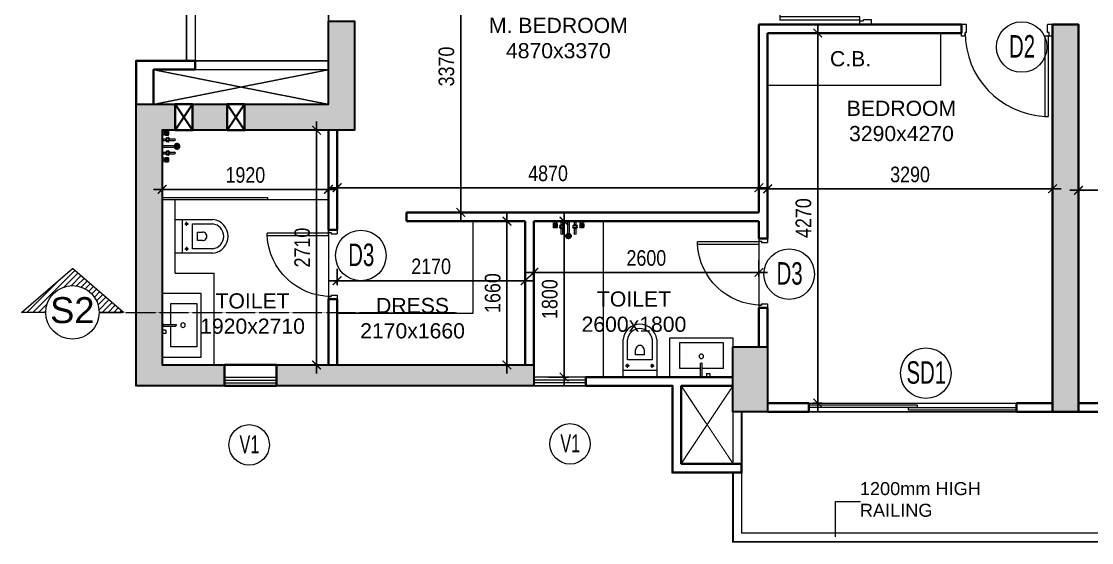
# Model space of a CAD drawing. Header units: millimetres. Extents: x 3650 to 49311, y 3096 to 28325.
# Drawn here: x 3650 to 16007, y 5101 to 11117 of the extents above; entities that cross this region are included whole.
import ezdxf
from ezdxf.enums import TextEntityAlignment as Align

# ---------------------------------------------------------------- set-up
doc = ezdxf.new("R2010")
doc.units = ezdxf.units.MM
doc.linetypes.add('DASHDOT', pattern=[1, 0.5, -0.25, 0, -0.25])
doc.linetypes.add('HIDDEN', pattern=[0.375, 0.25, -0.125])
for name, color, linetype, lineweight in [('13SC1', 7, 'Continuous', 15), ('25GR1', 7, 'Continuous', 15), ('DIM', 23, 'Continuous', 25), ('DOOR', 36, 'Continuous', 15), ('ELE', 36, 'Continuous', 20), ('FAR', 50, 'Continuous', 35), ('FIXTURE', 8, 'Continuous', 9), ('FURNITURE', 251, 'Continuous', 9), ('GPMTAG', 7, 'Continuous', 15), ('HATCH', 8, 'Continuous', 13), ('Railing', 34, 'Continuous', 20), ('S-COLUMN HATCH', 254, 'Continuous', 13), ('S-TYPICAL COLUMN', 240, 'Continuous', 30), ('SECTION LINE', 7, 'DASHDOT', 35), ('TEXT', 7, 'Continuous', 20), ('WALL', 40, 'Continuous', 35), ('WIN', 142, 'Continuous', 20)]:
    doc.layers.add(name, color=color, linetype=linetype, lineweight=lineweight)
doc.styles.add('arial', font='arial.ttf', dxfattribs={"width": 0.75})
doc.styles.add('ARIAL-NARROW', font='')
doc.styles.get("Standard").update_dxf_attribs({"font": 'arial.ttf'})
doc.styles.add('STYOTY', font='ROMANS.shx', dxfattribs={"width": 0.65, "height": 200})
doc.styles.get('ARIAL-NARROW').set_extended_font_data('Arial Narrow')
doc.dimstyles.new('MM 75', dxfattribs={"dimscale": 100, "dimtxt": 1.8, "dimasz": 1, "dimexe": 0.5, "dimexo": 0.5, "dimgap": 0.75, "dimtad": 1, "dimdec": 4, "dimdsep": 46, "dimtxsty": 'ARIAL-NARROW', "dimblk": 'ARCHTICK', "dimcen": -3, "dimdle": 1, "dimadec": 0, "dimazin": 0, "dimtfac": 1, "dimtdec": 4, "dimtofl": 0, "dimtmove": 1, "dimatfit": 3, "dimfxl": 1, "dimtolj": 1, "dimtzin": 0, "dimlwd": -1, "dimlwe": -1, "dimarcsym": 0})
doc.dimstyles.new('SUB- DIM 2', dxfattribs={"dimscale": 200, "dimtxt": 2, "dimasz": 1, "dimexe": 1, "dimexo": 1, "dimgap": 0.5, "dimtad": 1, "dimdec": 4, "dimrnd": 5, "dimdsep": 46, "dimtxsty": 'arial', "dimblk": 'ARCHTICK', "dimcen": -1.5, "dimdle": 1, "dimadec": 0, "dimazin": 0, "dimtfac": 1, "dimtdec": 4, "dimtofl": 0, "dimtmove": 1, "dimatfit": 3, "dimldrblk": 'DOTSMALL', "dimfxl": 1, "dimtolj": 1, "dimtzin": 0, "dimlwd": 13, "dimlwe": 13, "dimarcsym": 0})

# ---------------------------------------------------------------- blocks, each defined once
blk = doc.blocks.new('G$C249D5FE5')
at = {"layer": 'S-COLUMN HATCH'}
h = blk.add_hatch(color=256, dxfattribs=at)
h.dxf.hatch_style = 1
h.paths.add_polyline_path([(4615, 695), (4615, 455), (25, 455), (25, 3705), (2245, 3705), (2245, 4665), (2545, 4665), (2545, 3405), (325, 3405), (325, 695)])
h.paths.add_polyline_path([(1045, 695), (1645, 695), (1645, 455), (1045, 455)], flags=16)
h.paths.add_polyline_path([(1075, 3705), (1275, 3705), (1275, 3405), (1075, 3405)], flags=16)
h.paths.add_polyline_path([(475, 3705), (675, 3705), (675, 3405), (475, 3405)], flags=16)
h = blk.add_hatch(color=256, dxfattribs=at)
h.dxf.hatch_style = 1
h.paths.add_polyline_path([(10605, 4625), (10905, 4625), (10905, 155), (10605, 155)])
h = blk.add_hatch(color=256, dxfattribs=at)
h.dxf.hatch_style = 1
h.paths.add_polyline_path([(7315, 905), (6915, 905), (6915, 155), (7315, 155)])
at = {"layer": 'FAR'}
for p, q in [((475, 3405, 0), (675, 3705, 0)), ((475, 3705, 0), (675, 3405, 0)), ((1075, 3405, 0), (1275, 3705, 0)), ((1075, 3705, 0), (1275, 3405, 0))]:
    blk.add_line(p, q, dxfattribs=at)
at = {"layer": 'FAR', "elevation": 0}
for points in [[(475, 3705), (675, 3705), (675, 3405), (475, 3405)], [(1075, 3705), (1275, 3705), (1275, 3405), (1075, 3405)]]:
    blk.add_lwpolyline(points, close=True, dxfattribs=at)
at = {"layer": 'FAR'}
blk.add_lwpolyline([(1045, 695), (1645, 695), (1645, 455), (1045, 455)], close=True, dxfattribs=at)
at = {"layer": 'S-TYPICAL COLUMN', "ltscale": 500}
for p, q in [((1045, 455), (1045, 695)), ((1645, 455), (1645, 695))]:
    blk.add_line(p, q, dxfattribs=at)
at = {"layer": 'S-TYPICAL COLUMN', "ltscale": 500, "elevation": 0}
for points in [[(4615, 695), (4615, 455), (25, 455), (25, 3705), (2245, 3705), (2245, 4665), (2545, 4665), (2545, 3405), (325, 3405), (325, 695)], [(10605, 4625), (10905, 4625), (10905, 155), (10605, 155)], [(10605, 4625), (10905, 4625), (10905, 155), (10605, 155)], [(10905, 4625), (10605, 4625), (10605, 155), (10905, 155)], [(6915, 905), (7315, 905), (7315, 155), (6915, 155)]]:
    blk.add_lwpolyline(points, close=True, dxfattribs=at)
blk = doc.blocks.new('G$C9D36F7FA')
at = {"lineweight": 5}
h = blk.add_hatch(dxfattribs=at)
h.set_pattern_fill('ANSI31', color=256, scale=500, angle=360)
h.set_pattern_definition([(45, (-4917609.586, 768809.96), (-44.1941738, 44.1941738), [])])
h.paths.add_polyline_path([(-408, 0, -1), (408, 0), (779, 0), (0, 670), (-779, 0)])
at = {"linetype": 'Continuous', "lineweight": 15}
for p, q in [((-779, 0), (0, 670)), ((779, 0), (0, 670)), ((-408, 0), (-779, 0))]:
    blk.add_line(p, q, dxfattribs=at)
at = {"linetype": 'DASHDOT', "lineweight": 15}
blk.add_line((408, 0), (5870, 0), dxfattribs=at)
at = {"linetype": 'Continuous', "lineweight": 15}
blk.add_circle((0, 0), 408, dxfattribs=at)
at = {"layer": 'SECTION LINE', "linetype": 'Continuous', "lineweight": 15}
blk.add_line((779, 0), (408, 0), dxfattribs=at)
blk = doc.blocks.new('G$C005EB345')
at = {"layer": 'SECTION LINE', "linetype": 'Continuous', "lineweight": 15, "xscale": 0.7562500000000001, "yscale": 0.7562500000000001, "zscale": 0.7562500000000001}
blk.add_blockref('G$C9D36F7FA', (-45359, 8273, 0), dxfattribs=at)
at = {"layer": 'SECTION LINE', "linetype": 'Continuous', "lineweight": 15, "insert": (-45361, 8449, -18), "char_height": 300, "width": 125, "attachment_point": 2}
blk.add_mtext('\\pxqc;S2', dxfattribs=at)
blk = doc.blocks.new('otyd')
at = {"layer": '13SC1', "color": 7}
blk.add_circle((0, 0), 250, dxfattribs=at)
at = {"layer": '25GR1', "color": 1, "true_color": 0xf00000, "style": 'STYOTY', "width": 0.65, "flags": 1}
for tag, p in [('01', (0, -94)), ('02', (3, -588))]:
    blk.add_attdef(tag, text='', height=200, dxfattribs=at).set_placement(p, align=Align.CENTER)
blk = doc.blocks.new('A$C244377D7')
at = {"layer": 'FIXTURE', "lineweight": 0}
h = blk.add_hatch(dxfattribs=at)
h.set_pattern_fill('DOTS', color=251, scale=100, style=0)
h.set_pattern_definition([(0, (-131374.4174, 61418.3955), (3.125, 6.25), [0, -6.25])])
h.paths.add_polyline_path([(5, 185, 1), (59, 185, 1)])
at = {"layer": 'FIXTURE'}
for p, q in [((124, 272), (61, 272)), ((124, 252), (61, 252)), ((137, 361), (131, 361)), ((131, 316), (131, 361)), ((137, 316), (131, 316)), ((172, 363), (137, 363)), ((137, 315), (137, 363)), ((172, 315), (137, 315)), ((192, 272), (157, 272)), ((192, 252), (157, 252)), ((172, 315), (172, 363)), ((179, 361), (172, 361)), ((179, 316), (172, 316)), ((179, 316), (179, 361)), ((193, 351), (179, 351)), ((193, 326), (179, 326)), ((199, 275), (192, 275)), ((192, 249), (192, 275)), ((198, 268), (192, 268)), ((198, 256), (192, 256)), ((199, 249), (192, 249)), ((198, 371), (204, 371)), ((198, 307), (198, 371)), ((198, 307), (204, 307)), ((201, 288), (204, 288)), ((201, 236), (201, 288)), ((204, 307), (204, 371)), ((204, 236), (204, 288)), ((192, 195), (62, 195)), ((192, 176), (62, 176)), ((192, 195), (192, 198)), ((199, 198), (192, 198)), ((192, 173), (192, 176)), ((199, 173), (192, 173)), ((201, 236), (204, 236)), ((201, 211), (204, 211)), ((201, 160), (204, 160)), ((201, 83), (201, 134)), ((204, 134), (201, 134)), ((204, 160), (204, 211)), ((204, 83), (204, 134)), ((124, 118), (61, 118)), ((124, 99), (61, 99)), ((137, 54), (131, 54)), ((131, 10), (131, 54)), ((137, 10), (131, 10)), ((137, 8), (137, 56)), ((172, 56), (137, 56)), ((172, 8), (137, 8)), ((192, 118), (157, 118)), ((192, 99), (157, 99)), ((172, 8), (172, 56)), ((179, 54), (172, 54)), ((179, 10), (172, 10)), ((179, 10), (179, 54)), ((193, 45), (179, 45)), ((193, 19), (179, 19)), ((199, 121), (192, 121)), ((192, 96), (192, 121)), ((198, 115), (192, 115)), ((198, 102), (192, 102)), ((199, 96), (192, 96)), ((198, 64), (204, 64)), ((198, 0), (198, 64)), ((198, 0), (204, 0)), ((204, 83), (201, 83)), ((204, 64), (204, 0))]:
    blk.add_line(p, q, dxfattribs=at)
at = {"layer": 'FIXTURE', "color": 251, "lineweight": 0}
for p, q in [((137, 357), (172, 357)), ((137, 345), (172, 345)), ((137, 332), (172, 332)), ((137, 321), (172, 321)), ((137, 50), (172, 50)), ((137, 38), (172, 38)), ((137, 26), (172, 26)), ((137, 14), (172, 14))]:
    blk.add_line(p, q, dxfattribs=at)
at = {"layer": 'FIXTURE'}
for centre in [(141, 262), (141, 109)]:
    blk.add_circle(centre, 12.8, dxfattribs=at)
at = {"layer": 'FIXTURE', "color": 251, "lineweight": 0}
blk.add_circle((32, 185), 26.9, dxfattribs=at)
at = {"layer": 'FIXTURE'}
for centre, radius, start, end in [((61, 262), 9.58, 90, 270), ((141, 262), 25.6, 168.1949, 191.8051), ((117, 267), 1.6, 80.4873, 168.1949), ((117, 257), 1.6, 191.8051, 279.5127), ((118, 275), 6.39, 260.4873, 39.5127), ((118, 249), 6.39, 320.4873, 99.5127), ((125, 280), 1.6, 131.8051, 219.5127), ((141, 262), 25.6, 108.1949, 131.8051), ((208, 339), 79.9, 163.7398, 196.2602), ((133, 285), 1.6, 20.4873, 108.1949), ((141, 288), 6.39, 200.4873, 339.5127), ((148, 285), 1.6, 71.8051, 159.5127), ((141, 262), 25.6, 48.1949, 71.8051), ((163, 275), 6.39, 140.4873, 279.5127), ((163, 249), 6.39, 80.4873, 219.5127), ((157, 280), 1.6, 320.4873, 48.1949), ((164, 267), 1.6, 11.8051, 99.5127), ((164, 257), 1.6, 260.4873, 348.1949), ((141, 262), 25.6, 348.1949, 11.8051), ((275, 339), 83.1, 157.3801, 202.6199), ((302, 262), 104, 165.75, 194.25), ((32, 185), 31.9, 17.4576, 342.5424), ((118, 121), 6.39, 260.4873, 39.5127), ((125, 244), 1.6, 140.4873, 228.1949), ((125, 126), 1.6, 131.8051, 219.5127), ((141, 262), 25.6, 228.1949, 251.8051), ((141, 109), 25.6, 108.1949, 131.8051), ((133, 239), 1.6, 251.8051, 339.5127), ((133, 131), 1.6, 20.4873, 108.1949), ((141, 236), 6.39, 20.4873, 159.5127), ((141, 134), 6.39, 200.4873, 339.5127), ((148, 239), 1.6, 200.4873, 288.1949), ((148, 131), 1.6, 71.8051, 159.5127), ((141, 262), 25.6, 288.1949, 311.8051), ((141, 109), 25.6, 48.1949, 71.8051), ((163, 121), 6.39, 140.4873, 279.5127), ((157, 244), 1.6, 311.8051, 39.5127), ((157, 126), 1.6, 320.4873, 48.1949), ((302, 109), 104, 165.75, 194.25), ((302, 185), 104, 165.75, 172.9303), ((302, 185), 104, 187.0697, 194.25), ((61, 109), 9.58, 90, 270), ((141, 109), 25.6, 168.1949, 191.8051), ((117, 114), 1.6, 80.4873, 168.1949), ((117, 104), 1.6, 191.8051, 279.5127), ((118, 96), 6.39, 320.4873, 99.5127), ((125, 91), 1.6, 140.4873, 228.1949), ((141, 109), 25.6, 228.1949, 251.8051), ((208, 32), 79.9, 163.7398, 196.2602), ((133, 86), 1.6, 251.8051, 339.5127), ((141, 83), 6.39, 20.4873, 159.5127), ((148, 86), 1.6, 200.4873, 288.1949), ((141, 109), 25.6, 288.1949, 311.8051), ((163, 96), 6.39, 80.4873, 219.5127), ((157, 91), 1.6, 311.8051, 39.5127), ((164, 114), 1.6, 11.8051, 99.5127), ((164, 104), 1.6, 260.4873, 348.1949), ((141, 109), 25.6, 348.1949, 11.8051), ((275, 32), 83.1, 157.3801, 202.6199)]:
    blk.add_arc(centre, radius, start, end, dxfattribs=at)
blk = doc.blocks.new('A$C16165736')
at = {"ltscale": 0.1}
for p, q in [((5, 463), (0, 463)), ((5, 427), (0, 427)), ((0, 385), (6, 385)), ((41, 465), (5, 465)), ((5, 465), (5, 425)), ((41, 425), (5, 425)), ((7, 350), (7, 384)), ((7, 377), (156, 377)), ((42, 426), (42, 464)), ((0, 349), (6, 349)), ((7, 358), (156, 358))]:
    blk.add_line(p, q, dxfattribs=at)
at = {"ltscale": 0.1, "flags": 128}
blk.add_lwpolyline([(0, 735), (450, 735), (450, 0), (0, 0), (0, 735)], close=True, dxfattribs=at)
blk.add_lwpolyline([(100, 358), (100, 117), (400, 117), (400, 617), (100, 617), (100, 377)], dxfattribs=at)
at = {"ltscale": 0.1}
blk.add_circle((240, 367), 26, dxfattribs=at)
for centre, radius, start, end in [((6, 384), 1, 360, 90), ((41, 464), 1, 360, 90), ((41, 426), 1, 270, 360), ((156, 367), 9.5, 270, 90), ((6, 350), 1, 270, 360)]:
    blk.add_arc(centre, radius, start, end, dxfattribs=at)
blk = doc.blocks.new('A-CL9-P-Plans$0$level-10$0$wc hdsfgkjshgkjfgkjdghjkfgh_1_3')
at = {"layer": 'FIXTURE'}
for p, q in [((-0.763, 0), (-0.763, -1.711)), ((0.763, 0), (-0.763, 0)), ((-0.763, -0.322), (0.763, -0.322)), ((0.763, -1.711), (0.763, 0)), ((-0.566, -0.786), (-0.566, -1.699)), ((0.566, -0.786), (-0.566, -0.786)), ((0.566, -1.699), (0.566, -0.786))]:
    blk.add_line(p, q, dxfattribs=at)
at = {"layer": 'FIXTURE', "lineweight": 13}
for p, q in [((-0.566, -0.429), (-0.566, -0.607)), ((0.566, -0.429), (0.566, -0.607)), ((-0.477, -0.518), (-0.655, -0.518)), ((0.477, -0.518), (0.655, -0.518)), ((-0.193, -1.009), (-0.193, -1.233)), ((0.193, -1.009), (-0.193, -1.009)), ((0.193, -1.233), (0.193, -1.009))]:
    blk.add_line(p, q, dxfattribs=at)
at = {"layer": 'FIXTURE', "extrusion": (0, 0, -1)}
for centre in [(0.566, -0.518), (-0.566, -0.518)]:
    blk.add_circle(centre, 0.0484, dxfattribs=at)
at = {"layer": 'FIXTURE', "lineweight": 13, "extrusion": (0, 0, -1)}
blk.add_arc((0, -1.246), 0.193, 176.1978, 3.8022, dxfattribs=at)
at = {"layer": 'FIXTURE', "extrusion": (0, 0, -1)}
for radius, start, end in [(0.767, 185.8455, 354.1545), (0.57, 186.5718, 353.4282)]:
    blk.add_arc((0, -1.633), radius, start, end, dxfattribs=at)
blk = doc.blocks.new('d900')
for p, q in [((42, 115), (42, 909)), ((77, 909), (42, 909)), ((77, 115), (77, 909)), ((0, 115), (35, 115)), ((0, 115), (0, 0)), ((35, 115), (35, 80)), ((42, 115), (77, 115)), ((865, 115), (865, 80)), ((865, 115), (900, 115)), ((900, 115), (900, 0)), ((0, 0), (50, 0)), ((35, 80), (50, 80)), ((50, 80), (50, 0)), ((850, 80), (865, 80)), ((850, 80), (850, 0)), ((850, 0), (900, 0))]:
    blk.add_line(p, q)
blk.add_arc((35, 80), 830, 0, 87.0713)
blk = doc.blocks.new('G$CBA076474')
at = {"layer": 'DOOR', "ltscale": 0.6}
for p, q in [((2100, 2100, 0), (2100, 1300, 0)), ((7070, 2000), (7070, 1200))]:
    blk.add_line(p, q, dxfattribs=at)
at = {"layer": 'ELE'}
for p, q in [((3770, 1140), (3770, 2200)), ((2200, 1140), (3770, 1140))]:
    blk.add_line(p, q, dxfattribs=at)
at = {"layer": 'FIXTURE'}
for p, q in [((180, 2475, 0), (1400, 2475, 0)), ((1400, 2450, 0), (1400, 2475, 0)), ((180, 2450, 0), (2100, 2450, 0)), ((330, 1600, 0), (330, 2450, 0)), ((5270, 2200, 0), (5270, 400, 0)), ((330, 1600, 0), (780, 1600, 0)), ((780, 540, 0), (780, 1600, 0))]:
    blk.add_line(p, q, dxfattribs=at)
at = {"layer": 'FURNITURE', "lineweight": 9}
for p, q in [((9170, 3770, 0), (9170, 4370)), ((7170, 3770), (9170, 3770, 0))]:
    blk.add_line(p, q, dxfattribs=at)
at = {"layer": 'FURNITURE'}
blk.add_line((330, 2025, 0), (330, 2100, 0), dxfattribs=at)
at = {"layer": 'HATCH', "linetype": 'HIDDEN'}
for p, q in [((80, 3950, 0), (2100, 3550, 0)), ((80, 3550, 0), (2100, 3950, 0)), ((6770, 300, 0), (6170, -600, 0)), ((6170, 300, 0), (6770, -600, 0))]:
    blk.add_line(p, q, dxfattribs=at)
at = {"layer": 'Railing'}
for p, q in [((460, 7770), (460, 4050, 0)), ((560, 7670), (560, 4050, 0)), ((560, 4050, 0), (2100, 4050, 0)), ((560, 3950, 0), (2100, 3950, 0)), ((6770, 0, 0), (6770, -600, 0)), ((6870, 0, 0), (6870, -600, 0)), ((6770, -700, 0), (6770, -1500, 0)), ((6870, -700, 0), (6870, -1400)), ((16500, -1400), (6870, -1400, 0)), ((16600, -1500), (6770, -1500, 0))]:
    blk.add_line(p, q, dxfattribs=at)
at = {"layer": 'WALL'}
for p, q in [((7070, 4470), (9410, 4470, 0)), ((7070, 2300), (7070, 4470)), ((9410, 4370, 0), (9410, 4470, 0)), ((7170, 4370), (9410, 4370, 0)), ((7170, 2000), (7170, 4370)), ((-120, 4050, 0), (-120, 3550, 0)), ((-120, 4050, 0), (560, 4050, 0)), ((560, 4050, 0), (560, 3950, 0)), ((80, 3950, 0), (80, 3550, 0)), ((80, 3950, 0), (560, 3950, 0)), ((2100, 2550, 0), (2100, 3250, 0)), ((2200, 2100, 0), (2200, 3250, 0)), ((2100, 2100, 0), (2100, 3020, 0)), ((3000, 2300), (7070, 2300)), ((3000, 2200), (3000, 2300)), ((3000, 2200), (4370, 2200)), ((4370, 540, 0), (4370, 2200)), ((4470, 540, 0), (4470, 2200, 0)), ((4470, 2200, 0), (7070, 2200)), ((7070, 2000), (7070, 2200)), ((7070, 2000), (7070, 2200)), ((2200, 2100, 0), (2100, 2100, 0)), ((7070, 2000), (7170, 2000)), ((2100, 540, 0), (2100, 1300, 0)), ((2200, 1300, 0), (2100, 1300, 0)), ((2200, 540, 0), (2200, 1300, 0)), ((2100, 540, 0), (2100, 1150, 0)), ((7070, 750, 0), (7070, 1200)), ((7070, 1200), (7170, 1200)), ((7170, 750, 0), (7170, 1200)), ((5070, 400), (6770, 400, 0)), ((5070, 400), (5070, 300)), ((5070, 300), (6070, 300, 0)), ((6070, 300, 0), (6070, -700, 0)), ((6170, 300, 0), (6170, -600, 0)), ((6170, 300, 0), (6770, 300, 0)), ((7170, 100), (7645, 100)), ((7645, 100), (7645, 0)), ((10045, 100), (10460, 100, 0)), ((10045, 100), (10045, 0)), ((10760, 100), (11385, 100)), ((7170, 0, 0), (7645, 0)), ((10045, 0), (11385, 0)), ((6170, -600, 0), (6870, -600, 0)), ((6870, -600, 0), (6870, -700, 0)), ((6070, -700, 0), (6870, -700, 0))]:
    blk.add_line(p, q, dxfattribs=at)
at = {"layer": 'WIN'}
for p, q in [((900, 400, 0), (1500, 400, 0)), ((5070, 400), (4470, 400)), ((900, 365, 0), (1500, 365, 0)), ((900, 335, 0), (1500, 335, 0)), ((900, 300, 0), (1500, 300, 0)), ((5070, 365), (4470, 365)), ((5070, 335), (4470, 335)), ((5070, 300), (4470, 300)), ((7645, 100), (10045, 100)), ((7645, 0), (10045, 0))]:
    blk.add_line(p, q, dxfattribs=at)
at = {"layer": 'WIN', "elevation": 0}
for points in [[(8895, 80), (8895, 50), (7645, 50), (7645, 80)], [(10045, 50), (10045, 20), (8795, 20), (8795, 50)]]:
    blk.add_lwpolyline(points, close=True, dxfattribs=at)
at = {"layer": 'DOOR', "ltscale": 0.6, "extrusion": (-2.67e-14, 2.4332e-12, -1), "xscale": -1.166666666667836, "yscale": 1.166666666667836, "zscale": -1.166666666667836, "rotation": 270}
blk.add_blockref('d900', (-8370, 4470, 0), dxfattribs=at)
at = {"layer": 'DOOR', "ltscale": 0.6, "extrusion": (-2.4332e-12, -2.67e-14, -1), "xscale": -1.166666666667836, "yscale": 1.166666666667836, "zscale": -1.166666666667836, "rotation": 180}
blk.add_blockref('d900', (-10460, 4470, 0), dxfattribs=at)
at = {"layer": 'DOOR', "ltscale": 0.6, "xscale": -0.888888888888921, "yscale": 0.888888888888921, "zscale": 0.888888888888921}
for p, rotation in [((2200, 2100, 0), 89.9999999999983), ((7170, 2000, 0), 89.9999999999986)]:
    blk.add_blockref('d900', p, dxfattribs=dict(at, rotation=rotation))
at = {"layer": 'FIXTURE', "zscale": -25.4, "rotation": 180}
blk.add_blockref('A$C244377D7', (384, 3249, 0), dxfattribs=at)
at = {"layer": 'FIXTURE', "extrusion": (2.4332e-12, -2.67e-14, -1), "xscale": 254.1666666790857, "yscale": 254.1666666790857, "rotation": 270}
blk.add_blockref('A-CL9-P-Plans$0$level-10$0$wc hdsfgkjshgkjfgkjdghjkfgh_1_3', (-330, 2025, 0), dxfattribs=at)
at = {"layer": 'FIXTURE', "xscale": -1, "zscale": -25.4, "rotation": 270}
blk.add_blockref('A$C244377D7', (4685, 1996), dxfattribs=at)
at = {"layer": 'FIXTURE', "extrusion": (0, 0, -1), "zscale": -1}
for p, rotation in [((-180, 1367, 0), 179.9999720563929), ((-6038, 400), 89.99997205639312)]:
    blk.add_blockref('A$C16165736', p, dxfattribs=dict(at, rotation=rotation))
at = {"layer": 'FIXTURE', "extrusion": (2.67e-14, 2.4332e-12, -1), "xscale": 254.1666666790857, "yscale": 254.1666666790857, "rotation": 180}
blk.add_blockref('A-CL9-P-Plans$0$level-10$0$wc hdsfgkjshgkjfgkjdghjkfgh_1_3', (-5695, 400), dxfattribs=at)
blk = doc.blocks.new('_ArchTick')
at = {"color": 0, "linetype": 'ByBlock', "const_width": 0.15}
blk.add_lwpolyline([(-0.5, -0.5), (0.5, 0.5)], dxfattribs=at)
blk = doc.blocks.new('*D271')
at = {"layer": 'Defpoints', "color": 0}
for p in [(7196, 9178), (5276, 9040, 0), (7196, 9040, 0)]:
    blk.add_point(p, dxfattribs=at)
at = {"layer": 'DIM'}
for p, q in [((5176, 9178), (7296, 9178)), ((5276, 9090), (5276, 9228)), ((7196, 9090), (7196, 9228))]:
    blk.add_line(p, q, dxfattribs=at)
at = {"layer": 'DIM', "xscale": 100, "yscale": 100, "zscale": 100, "rotation": 180}
blk.add_blockref('_ArchTick', (5276, 9178), dxfattribs=at)
at = {"layer": 'DIM', "xscale": 100, "yscale": 100, "zscale": 100}
blk.add_blockref('_ArchTick', (7196, 9178), dxfattribs=at)
at = {"layer": 'DIM', "color": 3, "insert": (6236, 9343), "char_height": 180, "attachment_point": 5, "style": 'ARIAL-NARROW'}
blk.add_mtext('\\A1;1920', dxfattribs=at)
blk = doc.blocks.new('*D272')
at = {"layer": 'Defpoints', "color": 0}
for p in [(6915, 9861, 0), (6896, 7151, 0), (7058, 7151)]:
    blk.add_point(p, dxfattribs=at)
at = {"layer": 'DIM'}
for p, q in [((7058, 9961), (7058, 7051)), ((6965, 9861), (7108, 9861)), ((6946, 7151), (7108, 7151))]:
    blk.add_line(p, q, dxfattribs=at)
at = {"layer": 'DIM', "xscale": 100, "yscale": 100, "zscale": 100}
for p, rotation in [((7058, 9861), 90), ((7058, 7151), 270)]:
    blk.add_blockref('_ArchTick', p, dxfattribs=dict(at, rotation=rotation))
at = {"layer": 'DIM', "color": 3, "insert": (6893, 8506), "char_height": 180, "attachment_point": 5, "rotation": 90, "style": 'ARIAL-NARROW'}
blk.add_mtext('\\A1;2710', dxfattribs=at)
blk = doc.blocks.new('*D273')
at = {"layer": 'Defpoints', "color": 0}
for p in [(7296, 8311, 0), (9466, 8311, 0), (9466, 8123)]:
    blk.add_point(p, dxfattribs=at)
at = {"layer": 'DIM'}
for p, q in [((7296, 8261), (7296, 8073)), ((9466, 8261), (9466, 8073)), ((7196, 8123), (9566, 8123))]:
    blk.add_line(p, q, dxfattribs=at)
at = {"layer": 'DIM', "xscale": 100, "yscale": 100, "zscale": 100, "rotation": 180}
blk.add_blockref('_ArchTick', (7296, 8123), dxfattribs=at)
at = {"layer": 'DIM', "xscale": 100, "yscale": 100, "zscale": 100}
blk.add_blockref('_ArchTick', (9466, 8123), dxfattribs=at)
at = {"layer": 'DIM', "color": 3, "insert": (8381, 8288), "char_height": 180, "attachment_point": 5, "style": 'ARIAL-NARROW'}
blk.add_mtext('\\A1;2170', dxfattribs=at)
blk = doc.blocks.new('*D274')
at = {"layer": 'Defpoints', "color": 0}
for p in [(9228, 8811, 0), (9228, 7151, 0), (9257, 7151)]:
    blk.add_point(p, dxfattribs=at)
at = {"layer": 'DIM'}
for p, q in [((9257, 8911), (9257, 7051)), ((9278, 8811), (9307, 8811)), ((9278, 7151), (9307, 7151))]:
    blk.add_line(p, q, dxfattribs=at)
at = {"layer": 'DIM', "xscale": 100, "yscale": 100, "zscale": 100}
for p, rotation in [((9257, 8811), 90), ((9257, 7151), 270)]:
    blk.add_blockref('_ArchTick', p, dxfattribs=dict(at, rotation=rotation))
at = {"layer": 'DIM', "color": 3, "insert": (9092, 7981), "char_height": 180, "attachment_point": 5, "rotation": 90, "style": 'ARIAL-NARROW'}
blk.add_mtext('\\A1;1660', dxfattribs=at)
blk = doc.blocks.new('*D275')
at = {"layer": 'Defpoints', "color": 0}
for p in [(12166, 8411, 0), (9566, 8393, 0), (12166, 8220)]:
    blk.add_point(p, dxfattribs=at)
at = {"layer": 'DIM'}
for p, q in [((9566, 8343), (9566, 8170)), ((12166, 8361), (12166, 8170)), ((9466, 8220), (12266, 8220))]:
    blk.add_line(p, q, dxfattribs=at)
at = {"layer": 'DIM', "xscale": 100, "yscale": 100, "zscale": 100, "rotation": 180}
blk.add_blockref('_ArchTick', (9566, 8220), dxfattribs=at)
at = {"layer": 'DIM', "xscale": 100, "yscale": 100, "zscale": 100}
blk.add_blockref('_ArchTick', (12166, 8220), dxfattribs=at)
at = {"layer": 'DIM', "color": 3, "insert": (10866, 8385), "char_height": 180, "attachment_point": 5, "style": 'ARIAL-NARROW'}
blk.add_mtext('\\A1;2600', dxfattribs=at)
blk = doc.blocks.new('*D276')
at = {"layer": 'Defpoints', "color": 0}
for p in [(9686, 8811, 0), (9686, 7011, 0), (9916, 7011)]:
    blk.add_point(p, dxfattribs=at)
at = {"layer": 'DIM'}
for p, q in [((9916, 8911), (9916, 6911)), ((9736, 8811), (9966, 8811)), ((9736, 7011), (9966, 7011))]:
    blk.add_line(p, q, dxfattribs=at)
at = {"layer": 'DIM', "xscale": 100, "yscale": 100, "zscale": 100}
for p, rotation in [((9916, 8811), 90), ((9916, 7011), 270)]:
    blk.add_blockref('_ArchTick', p, dxfattribs=dict(at, rotation=rotation))
at = {"layer": 'DIM', "color": 3, "insert": (9751, 7911), "char_height": 180, "attachment_point": 5, "rotation": 90, "style": 'ARIAL-NARROW'}
blk.add_mtext('\\A1;1800', dxfattribs=at)
blk = doc.blocks.new('*D277')
at = {"layer": 'Defpoints', "color": 0}
for p in [(12166, 9197), (7296, 9060, 0), (12166, 8977, 0)]:
    blk.add_point(p, dxfattribs=at)
at = {"layer": 'DIM'}
for p, q in [((7196, 9197), (12266, 9197)), ((7296, 9110), (7296, 9247)), ((12166, 9027), (12166, 9247))]:
    blk.add_line(p, q, dxfattribs=at)
at = {"layer": 'DIM', "xscale": 100, "yscale": 100, "zscale": 100, "rotation": 180}
blk.add_blockref('_ArchTick', (7296, 9197), dxfattribs=at)
at = {"layer": 'DIM', "xscale": 100, "yscale": 100, "zscale": 100}
blk.add_blockref('_ArchTick', (12166, 9197), dxfattribs=at)
at = {"layer": 'DIM', "color": 3, "insert": (9731, 9362), "char_height": 180, "attachment_point": 5, "style": 'ARIAL-NARROW'}
blk.add_mtext('\\A1;4870', dxfattribs=at)
blk = doc.blocks.new('*D278')
at = {"layer": 'Defpoints', "color": 0}
for p in [(9302, 12281, 0), (8723, 8911), (8778, 8911, 0)]:
    blk.add_point(p, dxfattribs=at)
at = {"layer": 'DIM'}
for p, q in [((8723, 12381), (8723, 8811)), ((9252, 12281), (8673, 12281)), ((8728, 8911), (8673, 8911))]:
    blk.add_line(p, q, dxfattribs=at)
at = {"layer": 'DIM', "xscale": 100, "yscale": 100, "zscale": 100}
for p, rotation in [((8723, 12281), 90), ((8723, 8911), 270)]:
    blk.add_blockref('_ArchTick', p, dxfattribs=dict(at, rotation=rotation))
at = {"layer": 'DIM', "color": 3, "insert": (8558, 10596), "char_height": 180, "attachment_point": 5, "rotation": 90, "style": 'ARIAL-NARROW'}
blk.add_mtext('\\A1;3370', dxfattribs=at)
blk = doc.blocks.new('*D279')
at = {"layer": 'Defpoints', "color": 0}
for p in [(15556, 9184), (12266, 9140, 0), (15556, 8988, 0)]:
    blk.add_point(p, dxfattribs=at)
at = {"layer": 'DIM'}
for p, q in [((12166, 9184), (15656, 9184)), ((12266, 9190), (12266, 9234)), ((15556, 9038), (15556, 9234))]:
    blk.add_line(p, q, dxfattribs=at)
at = {"layer": 'DIM', "xscale": 100, "yscale": 100, "zscale": 100, "rotation": 180}
blk.add_blockref('_ArchTick', (12266, 9184), dxfattribs=at)
at = {"layer": 'DIM', "xscale": 100, "yscale": 100, "zscale": 100}
blk.add_blockref('_ArchTick', (15556, 9184), dxfattribs=at)
at = {"layer": 'DIM', "color": 3, "insert": (13911, 9349), "char_height": 180, "attachment_point": 5, "style": 'ARIAL-NARROW'}
blk.add_mtext('\\A1;3290', dxfattribs=at)
blk = doc.blocks.new('*D280')
at = {"layer": 'Defpoints', "color": 0}
for p in [(12754, 10981, 0), (12741, 6711, 0), (12846, 6711)]:
    blk.add_point(p, dxfattribs=at)
at = {"layer": 'DIM'}
for p, q in [((12846, 11081), (12846, 6611)), ((12804, 10981), (12896, 10981)), ((12791, 6711), (12896, 6711))]:
    blk.add_line(p, q, dxfattribs=at)
at = {"layer": 'DIM', "xscale": 100, "yscale": 100, "zscale": 100}
for p, rotation in [((12846, 10981), 90), ((12846, 6711), 270)]:
    blk.add_blockref('_ArchTick', p, dxfattribs=dict(at, rotation=rotation))
at = {"layer": 'DIM', "color": 3, "insert": (12681, 8846), "char_height": 180, "attachment_point": 5, "rotation": 90, "style": 'ARIAL-NARROW'}
blk.add_mtext('\\A1;4270', dxfattribs=at)
blk = doc.blocks.new('*D281')
at = {"layer": 'Defpoints', "color": 0}
for p in [(19496, 9167), (15856, 9112, 0), (19496, 8936, 0)]:
    blk.add_point(p, dxfattribs=at)
at = {"layer": 'DIM'}
for p, q in [((15756, 9167), (19596, 9167)), ((15856, 9162), (15856, 9217)), ((19496, 8986), (19496, 9217))]:
    blk.add_line(p, q, dxfattribs=at)
at = {"layer": 'DIM', "xscale": 100, "yscale": 100, "zscale": 100, "rotation": 180}
blk.add_blockref('_ArchTick', (15856, 9167), dxfattribs=at)
at = {"layer": 'DIM', "xscale": 100, "yscale": 100, "zscale": 100}
blk.add_blockref('_ArchTick', (19496, 9167), dxfattribs=at)
at = {"layer": 'DIM', "color": 3, "insert": (17676, 9332), "char_height": 180, "attachment_point": 5, "style": 'ARIAL-NARROW'}
blk.add_mtext('\\A1;3640', dxfattribs=at)
blk = doc.blocks.new('_DotSmall')
at = {"color": 0, "linetype": 'ByBlock', "const_width": 0.5}
blk.add_lwpolyline([(-0.0625, 0, 1), (0.0625, 0, 1)], format="xyb", close=True, dxfattribs=at)
blk = doc.blocks.new('G$C8094B5C9')
at = {"layer": 'TEXT', "ltscale": 500, "insert": (-9295, -15982, 0), "char_height": 150, "width": 1882.65, "attachment_point": 1}
blk.add_mtext('\\pxql;1200mm HIGH RAILING', dxfattribs=at)
at = {"layer": 'TEXT', "ltscale": 500, "has_arrowhead": 0}
blk.add_leader([(-9576, -16614, 0), (-9576, -16206, 0), (-9286, -16206, 0)], dimstyle='SUB- DIM 2', override={"dimgap": 0.5, "dimtad": 0}, dxfattribs=at)

msp = doc.modelspace()

# ---------------------------------------------------------------- linework, layer by layer
at = {"layer": 'Defpoints', "const_width": 20, "elevation": 0}
msp.add_lwpolyline([(21396.29377, 16530.74831), (11966.29377, 16530.74831), (11966.29377, 15680.74831), (10404.63736, 15680.74831), (10066.29377, 15358.66742), (10066.29377, 12580.74831), (7196.29377, 12580.74831), (7196.29377, 10660.74831), (4976.29377, 10660.74831), (4976.29377, 6910.74831), (11166.29377, 6910.74831), (11166.29377, 5910.74831), (11966.29377, 5910.74831), (11966.29377, 6610.74831), (21696.29377, 6610.74831)], dxfattribs=at)
at = {"layer": 'Defpoints', "color": 2, "const_width": 20, "elevation": 0}
for points in [[(5556.29377, 10660.74831), (5556.29377, 14380.74831), (10066.29377, 14380.74831), (10066.29377, 12580.74831), (7196.29377, 12580.74831), (7196.29377, 10660.74831)], [(25086.29377, 6480.74831), (25086.29377, 6020.74831), (21696.29377, 6020.74831), (21696.29377, 5110.74831), (11866.29377, 5110.74831), (11866.29377, 5910.74831), (11966.29377, 5910.74831), (11966.29377, 6610.74831), (21696.29377, 6610.74831), (21696.29377, 7520.74831), (24786.29377, 7520.74831), (24786.29377, 6480.74831)]]:
    msp.add_lwpolyline(points, close=True, dxfattribs=at)
at = {"layer": 'Defpoints', "color": 1, "const_width": 10, "elevation": 0}
for points in [[(5176.29377, 10560.74831), (7196.29377, 10560.74831), (7196.29377, 10160.74831), (5176.29377, 10160.74831)], [(11266.29377, 6910.74831), (11866.29377, 6910.74831), (11866.29377, 6010.74831), (11266.29377, 6010.74831)]]:
    msp.add_lwpolyline(points, close=True, dxfattribs=at)

# ---------------------------------------------------------------- block references
at = {"layer": 'GPMTAG'}
ref = msp.add_blockref('otyd', (15199.55306, 10820.64107, 0), dxfattribs=dict(at, xscale=1.167124152258039, yscale=1.167124152258039, zscale=1.167124152258039))
ref.add_attrib('01', 'D2', dxfattribs={"layer": '25GR1', "height": 259.360923, "width": 0.65}).set_placement((15204.05519, 10699.30314, 0), align=Align.CENTER)
ref = msp.add_blockref('otyd', (7569.55137, 8414.1444), dxfattribs=dict(at, xscale=1.167124152258039, yscale=1.167124152258039, zscale=1.167124152258039))
ref.add_attrib('01', 'D3', dxfattribs={"layer": '25GR1', "height": 259.360923, "width": 0.65}).set_placement((7574.05351, 8292.80647), align=Align.CENTER)
ref = msp.add_blockref('otyd', (12515.62283, 8199.59895, 0), dxfattribs=dict(at, xscale=1.167124152258039, yscale=1.167124152258039, zscale=1.167124152258039))
ref.add_attrib('01', 'D3', dxfattribs={"layer": '25GR1', "height": 259.360923, "width": 0.65}).set_placement((12520.12496, 8078.26102, 0), align=Align.CENTER)
ref = msp.add_blockref('otyd', (14094.00161, 7056.04254, 0), dxfattribs=dict(at, xscale=1.167124152258039, yscale=1.167124152258039, zscale=1.167124152258039))
ref.add_attrib('01', 'SD1', dxfattribs={"layer": '25GR1', "height": 259.360923, "width": 0.65}).set_placement((14098.50375, 6934.70461, 0), align=Align.CENTER)
ref = msp.add_blockref('otyd', (6279.84967, 6228.74027, 0), dxfattribs=dict(at, xscale=0.933699321806431, yscale=0.933699321806431, zscale=0.933699321806431))
ref.add_attrib('01', 'V1', dxfattribs={"layer": '25GR1', "height": 207.488738, "width": 0.65}).set_placement((6283.45138, 6131.66993, 0), align=Align.CENTER)
ref = msp.add_blockref('otyd', (9984.2432, 6240.32061, 0), dxfattribs=dict(at, xscale=0.933699321806431, yscale=0.933699321806431, zscale=0.933699321806431))
ref.add_attrib('01', 'V1', dxfattribs={"layer": '25GR1', "height": 207.488738, "width": 0.65}).set_placement((9987.84491, 6143.25026, 0), align=Align.CENTER)
at = {"layer": 'S-TYPICAL COLUMN'}
msp.add_blockref('G$C249D5FE5', (4951.29377, 6455.74831, 0), dxfattribs=at)
at = {"layer": 'SECTION LINE'}
msp.add_blockref('G$C005EB345', (49598.81708, -515.14386, 0), dxfattribs=at)
at = {"layer": 'WALL'}
for name, p in [('G$CBA076474', (5096.29377, 6610.74831, 0)), ('G$C8094B5C9', (22626.29377, 21780.74831, 0))]:
    msp.add_blockref(name, p, dxfattribs=at)

# ---------------------------------------------------------------- texts
at = {"layer": 'TEXT', "ltscale": 500, "char_height": 175, "attachment_point": 7}
for s, insert, width in [('\\pxqc;{\\C0;M. BEDROOM 4870x3370}', (9047.19921, 10688.84274, 0), 1605.294359), ('\\pxqc;{\\C0;C.B.}', (12996.0225, 10596.05545, 0), 455.9621419), ('\\pxqc;{\\C0;BEDROOM 3290x4270}', (13132.46556, 9731.91876, 0), 1358.0596862), ('\\pxqc;{\\C0;TOILET 1920x2710}', (5775.97802, 7508.83086, 0), 1086.1292633), ('\\pxqc;{\\C0;DRESS 2170x1660}', (7623.25879, 7455.43056, 0), 1086.1292633), ('\\pxqc;{\\C0;TOILET 2600x1800}', (10179.81842, 7531.11125, 0), 1086.1292633)]:
    msp.add_mtext(s, dxfattribs=dict(at, insert=insert, width=width))

# ---------------------------------------------------------------- dimensions: what is measured, and where the dimension line sits
at = {"layer": 'DIM'}
for base, p1, p2, picture, middle in [((8723.29482, 8910.74831, 0), (9301.54717, 12280.74831, 0), (8778.36647, 8910.74831, 0), '*D278', (8558.29482, 10595.74831, 0)), ((12845.88199, 6710.74831, 0), (12754.09591, 10980.74831, 0), (12741.29377, 6710.74831, 0), '*D280', (12680.88199, 8845.74831, 0)), ((7058.29519, 7150.74831, 0), (6915.26835, 9860.74831, 0), (6896.29377, 7150.74831, 0), '*D272', (6893.29519, 8505.74831, 0)), ((9256.57198, 7150.74831, 0), (9227.88883, 8810.74831, 0), (9227.88883, 7150.74831, 0), '*D274', (9091.57198, 7980.74831, 0)), ((9915.82556, 7010.74831, 0), (9686.36034, 8810.74831, 0), (9686.36034, 7010.74831, 0), '*D276', (9750.82556, 7910.74831, 0))]:
    dim = msp.add_linear_dim(base=base, p1=p1, p2=p2, angle=90, dimstyle='MM 75', override={"dimpost": '\\X'}, dxfattribs=at)
    dim.commit()
    dim.dimension.update_dxf_attribs({"geometry": picture, "text_midpoint": middle})
for base, p1, p2, picture, middle in [((7196.29377, 9177.70127, 0), (5276.29377, 9040.02214, 0), (7196.29377, 9040.02214, 0), '*D271', (6236.29377, 9342.70127, 0)), ((12166.29377, 9197.20582, 0), (7296.29377, 9059.52668, 0), (12166.29377, 8976.91921, 0), '*D277', (9731.29377, 9362.20582, 0)), ((15556.29377, 9184.35218, 0), (12266.29377, 9140.25183, 0), (15556.29377, 8987.99634, 0), '*D279', (13911.29377, 9349.35218, 0)), ((19496.29377, 9167.48648, 0), (15856.29415, 9111.62605, 0), (19496.29377, 8935.51149, 0), '*D281', (17676.29396, 9332.48648, 0)), ((12166.29377, 8220.48711, 0), (9566.29377, 8392.58603, 0), (12166.29377, 8410.74826, 0), '*D275', (10866.29377, 8385.48711, 0)), ((9466.29377, 8122.73493, 0), (7296.29377, 8310.74831, 0), (9466.29377, 8310.74831, 0), '*D273', (8381.29377, 8287.73493, 0))]:
    dim = msp.add_linear_dim(base=base, p1=p1, p2=p2, dimstyle='MM 75', override={"dimpost": '\\X'}, dxfattribs=at)
    dim.commit()
    dim.dimension.update_dxf_attribs({"geometry": picture, "text_midpoint": middle})

doc.saveas('drawing.dxf')
